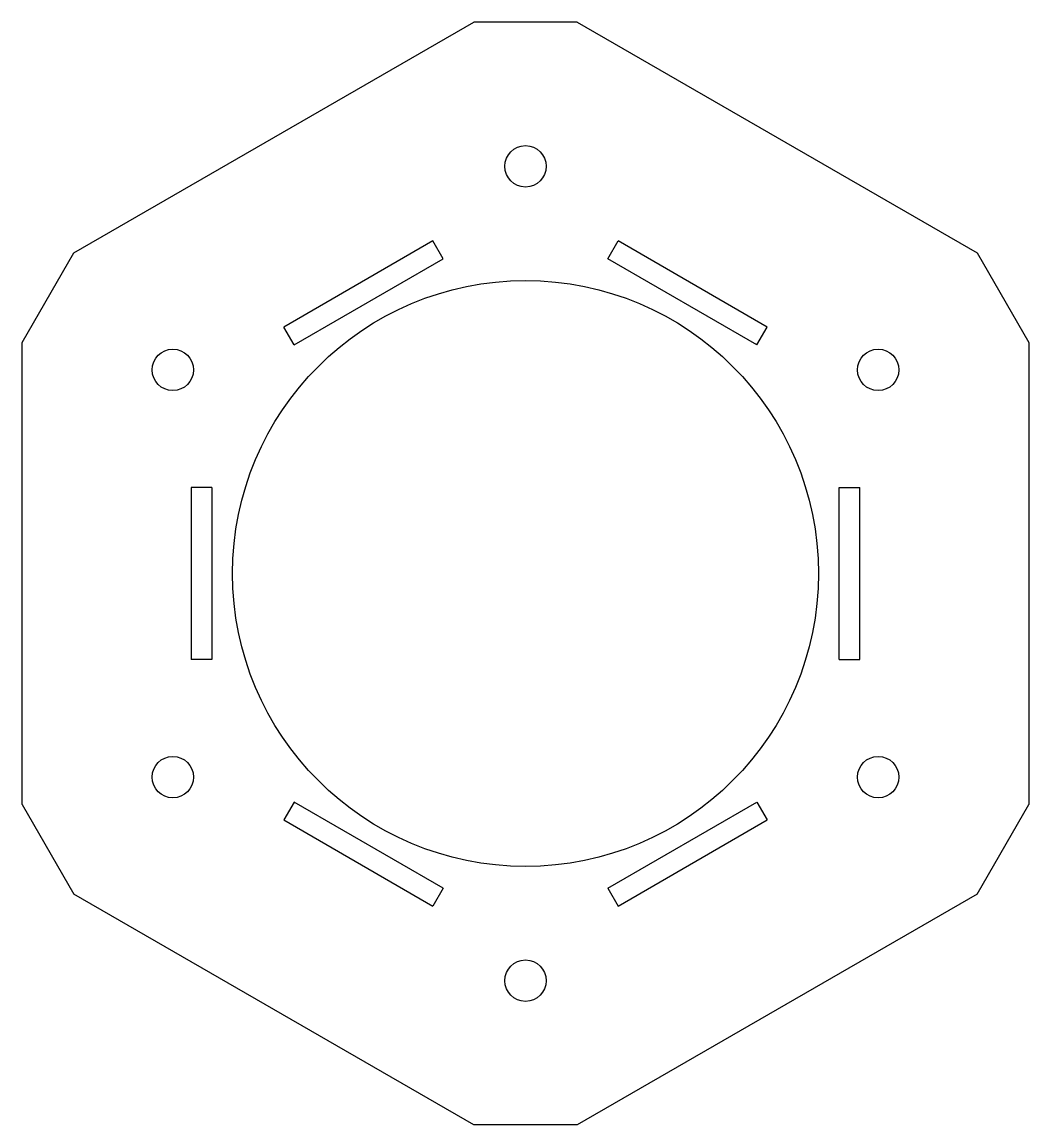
# Model space of a CAD drawing. Extents: x -73 to 73, y -80 to 80.
import ezdxf

# ---------------------------------------------------------------- set-up
doc = ezdxf.new("R2010")
doc.units = 0
doc.layers.add('VISIBLE', color=7, linetype='CONTINUOUS')

msp = doc.modelspace()

# ---------------------------------------------------------------- linework, layer by layer
at = {"layer": 'VISIBLE'}
for p, q in [((7.5, 80), (-7.5, 80)), ((7.5, 80), (65.53, 46.5)), ((-65.53, 46.5), (-7.5, 80)), ((-13.42, 48.25), (-35.08, 35.75)), ((-11.92, 45.65), (-13.42, 48.25)), ((11.92, 45.65), (13.42, 48.25)), ((35.08, 35.75), (13.42, 48.25)), ((-73.03, 33.5), (-65.53, 46.5)), ((65.53, 46.5), (73.03, 33.5)), ((-33.58, 33.15), (-11.92, 45.65)), ((33.58, 33.15), (11.92, 45.65)), ((-33.58, 33.15), (-35.08, 35.75)), ((33.58, 33.15), (35.08, 35.75)), ((-73.03, -33.5), (-73.03, 33.5)), ((73.03, 33.5), (73.03, -33.5)), ((-48.5, 12.5), (-48.5, -12.5)), ((-45.5, 12.5), (-48.5, 12.5)), ((-45.5, 12.5), (-45.5, -12.5)), ((45.5, -12.5), (45.5, 12.5)), ((45.5, 12.5), (48.5, 12.5)), ((48.5, -12.5), (48.5, 12.5)), ((-45.5, -12.5), (-48.5, -12.5)), ((45.5, -12.5), (48.5, -12.5)), ((-73.03, -33.5), (-65.53, -46.5)), ((-33.58, -33.15), (-35.08, -35.75)), ((-11.92, -45.65), (-33.58, -33.15)), ((11.92, -45.65), (33.58, -33.15)), ((33.58, -33.15), (35.08, -35.75)), ((65.53, -46.5), (73.03, -33.5)), ((-35.08, -35.75), (-13.42, -48.25)), ((13.42, -48.25), (35.08, -35.75)), ((-11.92, -45.65), (-13.42, -48.25)), ((11.92, -45.65), (13.42, -48.25)), ((-7.5, -80), (-65.53, -46.5)), ((65.53, -46.5), (7.5, -80)), ((7.5, -80), (-7.5, -80))]:
    msp.add_line(p, q, dxfattribs=at)
for centre, radius in [((0, 59.07), 3), ((0, 0), 42.5), ((-51.16, 29.54), 3), ((51.16, 29.54), 3), ((-51.16, -29.54), 3), ((51.16, -29.54), 3), ((0, -59.07), 3)]:
    msp.add_circle(centre, radius, dxfattribs=at)

doc.saveas('drawing.dxf')
